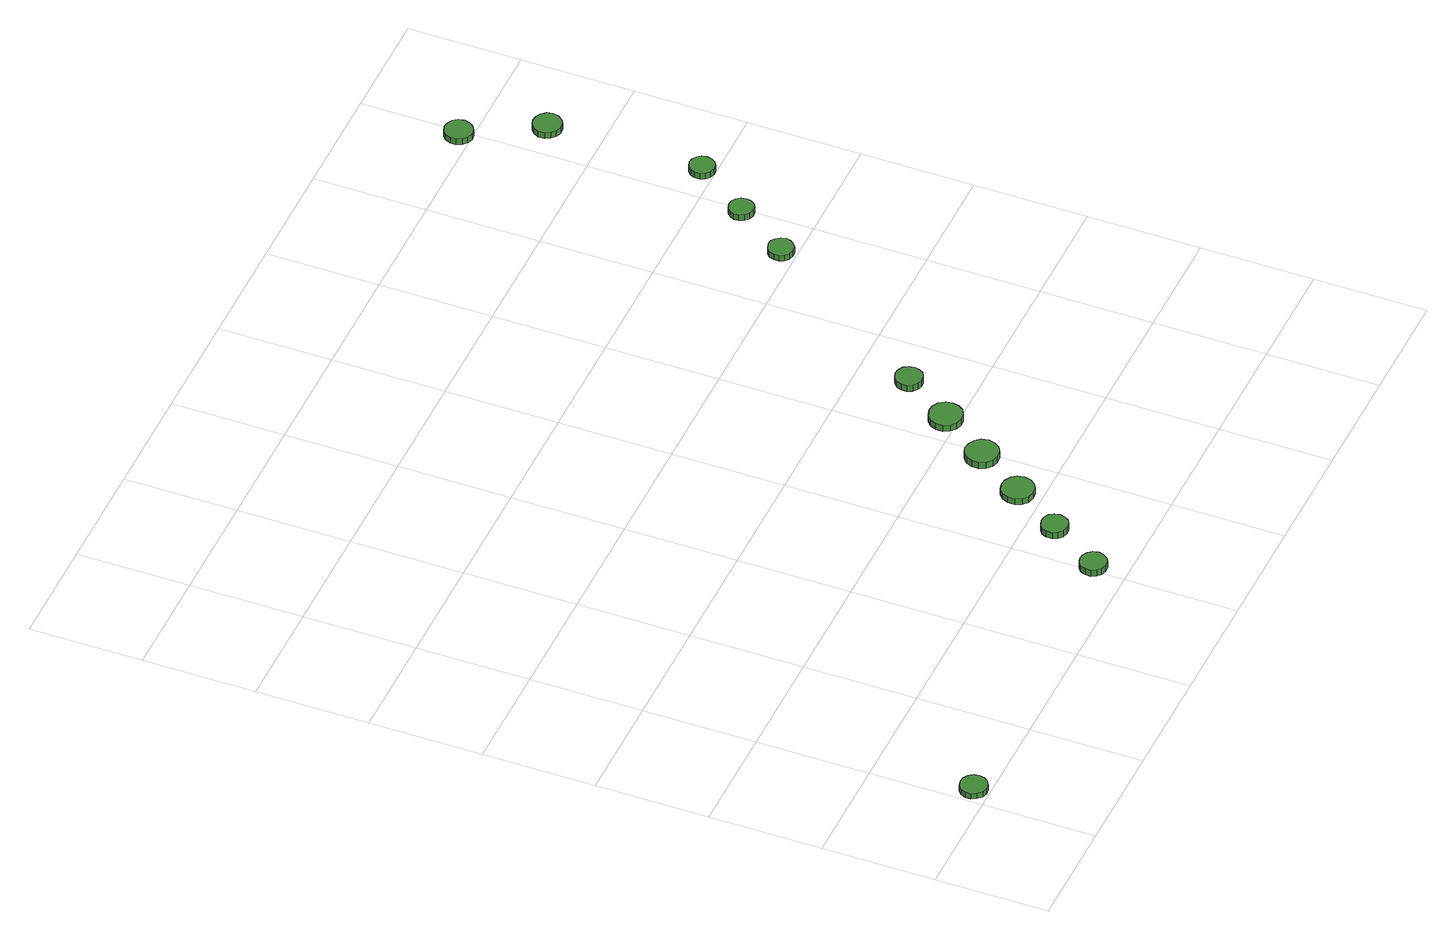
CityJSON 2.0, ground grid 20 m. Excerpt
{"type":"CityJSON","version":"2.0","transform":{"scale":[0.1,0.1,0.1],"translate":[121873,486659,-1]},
"CityObjects":{
"tree1":{"type":"SolitaryVegetationObject","attributes":{"function":"something"},"geometry":[{"type":"MultiSurface","lod":"1","boundaries":[[[0,1,2,3,4,5,6,7,8,9,10,11,12,13,14]],[[15,16,17,18,19,20,21,22,23,24,25,26,27,28,29]],[[0,29,28,1]],[[1,28,27,2]],[[2,27,26,3]],[[3,26,25,4]],[[4,25,24,5]],[[5,24,23,6]],[[6,23,22,7]],[[7,22,21,8]],[[8,21,20,9]],[[9,20,19,10]],[[10,19,18,11]],[[11,18,17,12]],[[12,17,16,13]],[[13,16,15,14]],[[14,15,29,0]]]}]},
"tree2":{"type":"SolitaryVegetationObject","attributes":{"function":"something"},"geometry":[{"type":"MultiSurface","lod":"1","boundaries":[[[30,31,32,33,34,35,36,37,38,39,40,41,42,43,44]],[[45,46,47,48,49,50,51,52,53,54,55,56,57,58,59]],[[30,59,58,31]],[[31,58,57,32]],[[32,57,56,33]],[[33,56,55,34]],[[34,55,54,35]],[[35,54,53,36]],[[36,53,52,37]],[[37,52,51,38]],[[38,51,50,39]],[[39,50,49,40]],[[40,49,48,41]],[[41,48,47,42]],[[42,47,46,43]],[[43,46,45,44]],[[44,45,59,30]]]}]},
"tree3":{"type":"SolitaryVegetationObject","attributes":{"function":"something"},"geometry":[{"type":"MultiSurface","lod":"1","boundaries":[[[60,61,62,63,64,65,66,67,68,69,70,71,72,73,74]],[[75,76,77,78,79,80,81,82,83,84,85,86,87,88,89]],[[60,89,88,61]],[[61,88,87,62]],[[62,87,86,63]],[[63,86,85,64]],[[64,85,84,65]],[[65,84,83,66]],[[66,83,82,67]],[[67,82,81,68]],[[68,81,80,69]],[[69,80,79,70]],[[70,79,78,71]],[[71,78,77,72]],[[72,77,76,73]],[[73,76,75,74]],[[74,75,89,60]]]}]},
"tree4":{"type":"SolitaryVegetationObject","attributes":{"function":"something"},"geometry":[{"type":"MultiSurface","lod":"1","boundaries":[[[90,91,92,93,94,95,96,97,98,99,100,101,102,103,104]],[[105,106,107,108,109,110,111,112,113,114,115,116,117,118,119]],[[90,119,118,91]],[[91,118,117,92]],[[92,117,116,93]],[[93,116,115,94]],[[94,115,114,95]],[[95,114,113,96]],[[96,113,112,97]],[[97,112,111,98]],[[98,111,110,99]],[[99,110,109,100]],[[100,109,108,101]],[[101,108,107,102]],[[102,107,106,103]],[[103,106,105,104]],[[104,105,119,90]]]}]},
"tree5":{"type":"SolitaryVegetationObject","attributes":{"function":"something"},"geometry":[{"type":"MultiSurface","lod":"1","boundaries":[[[120,121,122,123,124,125,126,127,128,129,130,131,132,133,134]],[[135,136,137,138,139,140,141,142,143,144,145,146,147,148,149]],[[120,149,148,121]],[[121,148,147,122]],[[122,147,146,123]],[[123,146,145,124]],[[124,145,144,125]],[[125,144,143,126]],[[126,143,142,127]],[[127,142,141,128]],[[128,141,140,129]],[[129,140,139,130]],[[130,139,138,131]],[[131,138,137,132]],[[132,137,136,133]],[[133,136,135,134]],[[134,135,149,120]]]}]},
"tree6":{"type":"SolitaryVegetationObject","attributes":{"function":"something"},"geometry":[{"type":"MultiSurface","lod":"1","boundaries":[[[150,151,152,153,154,155,156,157,158,159,160,161,162,163,164]],[[165,166,167,168,169,170,171,172,173,174,175,176,177,178,179]],[[150,179,178,151]],[[151,178,177,152]],[[152,177,176,153]],[[153,176,175,154]],[[154,175,174,155]],[[155,174,173,156]],[[156,173,172,157]],[[157,172,171,158]],[[158,171,170,159]],[[159,170,169,160]],[[160,169,168,161]],[[161,168,167,162]],[[162,167,166,163]],[[163,166,165,164]],[[164,165,179,150]]]}]},
"tree7":{"type":"SolitaryVegetationObject","attributes":{"function":"something"},"geometry":[{"type":"MultiSurface","lod":"1","boundaries":[[[180,181,182,183,184,185,186,187,188,189,190,191,192,193,194]],[[195,196,197,198,199,200,201,202,203,204,205,206,207,208,209]],[[180,209,208,181]],[[181,208,207,182]],[[182,207,206,183]],[[183,206,205,184]],[[184,205,204,185]],[[185,204,203,186]],[[186,203,202,187]],[[187,202,201,188]],[[188,201,200,189]],[[189,200,199,190]],[[190,199,198,191]],[[191,198,197,192]],[[192,197,196,193]],[[193,196,195,194]],[[194,195,209,180]]]}]},
"tree8":{"type":"SolitaryVegetationObject","attributes":{"function":"something"},"geometry":[{"type":"MultiSurface","lod":"1","boundaries":[[[210,211,212,213,214,215,216,217,218,219,220,221,222,223,224]],[[225,226,227,228,229,230,231,232,233,234,235,236,237,238,239]],[[210,239,238,211]],[[211,238,237,212]],[[212,237,236,213]],[[213,236,235,214]],[[214,235,234,215]],[[215,234,233,216]],[[216,233,232,217]],[[217,232,231,218]],[[218,231,230,219]],[[219,230,229,220]],[[220,229,228,221]],[[221,228,227,222]],[[222,227,226,223]],[[223,226,225,224]],[[224,225,239,210]]]}]},
"tree9":{"type":"SolitaryVegetationObject","attributes":{"function":"something"},"geometry":[{"type":"MultiSurface","lod":"1","boundaries":[[[240,241,242,243,244,245,246,247,248,249,250,251,252,253,254]],[[255,256,257,258,259,260,261,262,263,264,265,266,267,268,269]],[[240,269,268,241]],[[241,268,267,242]],[[242,267,266,243]],[[243,266,265,244]],[[244,265,264,245]],[[245,264,263,246]],[[246,263,262,247]],[[247,262,261,248]],[[248,261,260,249]],[[249,260,259,250]],[[250,259,258,251]],[[251,258,257,252]],[[252,257,256,253]],[[253,256,255,254]],[[254,255,269,240]]]}]},
"tree10":{"type":"SolitaryVegetationObject","attributes":{"function":"something"},"geometry":[{"type":"MultiSurface","lod":"1","boundaries":[[[270,271,272,273,274,275,276,277,278,279,280,281,282,283,284]],[[285,286,287,288,289,290,291,292,293,294,295,296,297,298,299]],[[270,299,298,271]],[[271,298,297,272]],[[272,297,296,273]],[[273,296,295,274]],[[274,295,294,275]],[[275,294,293,276]],[[276,293,292,277]],[[277,292,291,278]],[[278,291,290,279]],[[279,290,289,280]],[[280,289,288,281]],[[281,288,287,282]],[[282,287,286,283]],[[283,286,285,284]],[[284,285,299,270]]]}]},
"tree11":{"type":"SolitaryVegetationObject","attributes":{"function":"something"},"geometry":[{"type":"MultiSurface","lod":"1","boundaries":[[[300,301,302,303,304,305,306,307,308,309,310,311,312,313,314]],[[315,316,317,318,319,320,321,322,323,324,325,326,327,328,329]],[[300,329,328,301]],[[301,328,327,302]],[[302,327,326,303]],[[303,326,325,304]],[[304,325,324,305]],[[305,324,323,306]],[[306,323,322,307]],[[307,322,321,308]],[[308,321,320,309]],[[309,320,319,310]],[[310,319,318,311]],[[311,318,317,312]],[[312,317,316,313]],[[313,316,315,314]],[[314,315,329,300]]]}]},
"tree12":{"type":"SolitaryVegetationObject","attributes":{"function":"something"},"geometry":[{"type":"MultiSurface","lod":"1","boundaries":[[[330,331,332,333,334,335,336,337,338,339,340,341,342,343,344]],[[345,346,347,348,349,350,351,352,353,354,355,356,357,358,359]],[[330,359,358,331]],[[331,358,357,332]],[[332,357,356,333]],[[333,356,355,334]],[[334,355,354,335]],[[335,354,353,336]],[[336,353,352,337]],[[337,352,351,338]],[[338,351,350,339]],[[339,350,349,340]],[[340,349,348,341]],[[341,348,347,342]],[[342,347,346,343]],[[343,346,345,344]],[[344,345,359,330]]]}]}
},
"vertices":[
[53,28,19],[51,37,19],[45,45,19],[37,50,19],[27,51,19],[17,48,19],[10,42,19],[6,33,19],[6,23,19],[10,14,19],[17,7,19],[27,4,19],[37,5,19],[45,10,19],[51,18,19],[51,18,8],[45,10,8],[37,5,8],[27,4,8],[17,7,8],[10,14,8],[6,23,8],[6,33,8],[10,42,8],[17,48,8],[27,51,8],[37,50,8],[45,45,8],[51,37,8],[53,28,8],
[626,56,27],[624,66,27],[618,73,27],[610,78,27],[600,79,27],[591,76,27],[584,70,27],[580,61,27],[580,51,27],[584,42,27],[591,36,27],[600,33,27],[610,34,27],[618,39,27],[624,47,27],[624,47,14],[618,39,14],[610,34,14],[600,33,14],[591,36,14],[584,42,14],[580,51,14],[580,61,14],[584,70,14],[591,76,14],[600,79,14],[610,78,14],[618,73,14],[624,66,14],[626,56,14],
[690,151,24],[688,161,24],[683,169,24],[674,173,24],[665,174,24],[655,171,24],[648,165,24],[644,156,24],[644,146,24],[648,138,24],[655,131,24],[665,128,24],[674,129,24],[683,134,24],[688,142,24],[688,142,11],[683,134,11],[674,129,11],[665,128,11],[655,131,11],[648,138,11],[644,146,11],[644,156,11],[648,165,11],[655,171,11],[665,174,11],[674,173,11],[683,169,11],[688,161,11],[690,151,11],
[755,241,22],[753,253,22],[746,262,22],[736,268,22],[724,269,22],[713,266,22],[704,258,22],[699,247,22],[699,235,22],[704,224,22],[713,216,22],[724,213,22],[736,214,22],[746,220,22],[753,229,22],[753,229,10],[746,220,10],[736,214,10],[724,213,10],[713,216,10],[704,224,10],[699,235,10],[699,247,10],[704,258,10],[713,266,10],[724,269,10],[736,268,10],[746,262,10],[753,253,10],[755,241,10],
[819,331,20],[816,343,20],[809,352,20],[798,358,20],[786,360,20],[775,356,20],[766,348,20],[761,337,20],[761,325,20],[766,314,20],[775,306,20],[786,302,20],[798,303,20],[809,309,20],[816,319,20],[816,319,7],[809,309,7],[798,303,7],[786,302,7],[775,306,7],[766,314,7],[761,325,7],[761,337,7],[766,348,7],[775,356,7],[786,360,7],[798,358,7],[809,352,7],[816,343,7],[819,331,7],
[880,420,20],[878,432,20],[871,442,20],[860,448,20],[848,449,20],[837,445,20],[828,437,20],[823,426,20],[823,414,20],[828,403,20],[837,395,20],[848,392,20],[860,393,20],[871,399,20],[878,409,20],[878,409,7],[871,399,7],[860,393,7],[848,392,7],[837,395,7],[828,403,7],[823,414,7],[823,426,7],[828,437,7],[837,445,7],[848,449,7],[860,448,7],[871,442,7],[878,432,7],[880,420,7],
[937,511,20],[935,521,20],[930,529,20],[921,534,20],[912,535,20],[902,532,20],[895,525,20],[891,516,20],[891,506,20],[895,497,20],[902,491,20],[912,488,20],[921,489,20],[930,494,20],[935,502,20],[935,502,7],[930,494,7],[921,489,7],[912,488,7],[902,491,7],[895,497,7],[891,506,7],[891,516,7],[895,525,7],[902,532,7],[912,535,7],[921,534,7],[930,529,7],[935,521,7],[937,511,7],
[1150,827,19],[1148,836,19],[1142,843,19],[1135,848,19],[1126,849,19],[1117,846,19],[1110,840,19],[1107,831,19],[1107,822,19],[1110,814,19],[1117,808,19],[1126,805,19],[1135,806,19],[1142,811,19],[1148,818,19],[1148,818,7],[1142,811,7],[1135,806,7],[1126,805,7],[1117,808,7],[1110,814,7],[1107,822,7],[1107,831,7],[1110,840,7],[1117,846,7],[1126,849,7],[1135,848,7],[1142,843,7],[1148,836,7],[1150,827,7],
[1215,924,19],[1214,933,19],[1208,940,19],[1201,945,19],[1192,946,19],[1183,943,19],[1177,937,19],[1173,929,19],[1173,920,19],[1177,912,19],[1183,906,19],[1192,903,19],[1201,904,19],[1208,908,19],[1214,916,19],[1214,916,7],[1208,908,7],[1201,904,7],[1192,903,7],[1183,906,7],[1177,912,7],[1173,920,7],[1173,929,7],[1177,937,7],[1183,943,7],[1192,946,7],[1201,945,7],[1208,940,7],[1214,933,7],[1215,924,7],
[1286,1023,19],[1284,1032,19],[1279,1039,19],[1271,1044,19],[1262,1045,19],[1253,1042,19],[1246,1036,19],[1243,1028,19],[1243,1018,19],[1246,1010,19],[1253,1004,19],[1262,1001,19],[1271,1002,19],[1279,1007,19],[1284,1014,19],[1284,1014,7],[1279,1007,7],[1271,1002,7],[1262,1001,7],[1253,1004,7],[1246,1010,7],[1243,1018,7],[1243,1028,7],[1246,1036,7],[1253,1042,7],[1262,1045,7],[1271,1044,7],[1279,1039,7],[1284,1032,7],[1286,1023,7],
[1216,1423,19],[1214,1433,19],[1208,1441,19],[1199,1446,19],[1189,1447,19],[1179,1444,19],[1172,1437,19],[1168,1428,19],[1168,1418,19],[1172,1408,19],[1179,1402,19],[1189,1398,19],[1199,1399,19],[1208,1405,19],[1214,1413,19],[1214,1413,7],[1208,1405,7],[1199,1399,7],[1189,1398,7],[1179,1402,7],[1172,1408,7],[1168,1418,7],[1168,1428,7],[1172,1437,7],[1179,1444,7],[1189,1447,7],[1199,1446,7],[1208,1441,7],[1214,1433,7],[1216,1423,7],
[1287,1296,19],[1285,1306,19],[1278,1314,19],[1270,1319,19],[1259,1320,19],[1249,1317,19],[1242,1310,19],[1237,1301,19],[1237,1290,19],[1242,1281,19],[1249,1274,19],[1259,1271,19],[1270,1272,19],[1278,1277,19],[1285,1285,19],[1285,1285,7],[1278,1277,7],[1270,1272,7],[1259,1271,7],[1249,1274,7],[1242,1281,7],[1237,1290,7],[1237,1301,7],[1242,1310,7],[1249,1317,7],[1259,1320,7],[1270,1319,7],[1278,1314,7],[1285,1306,7],[1287,1296,7]
]}
